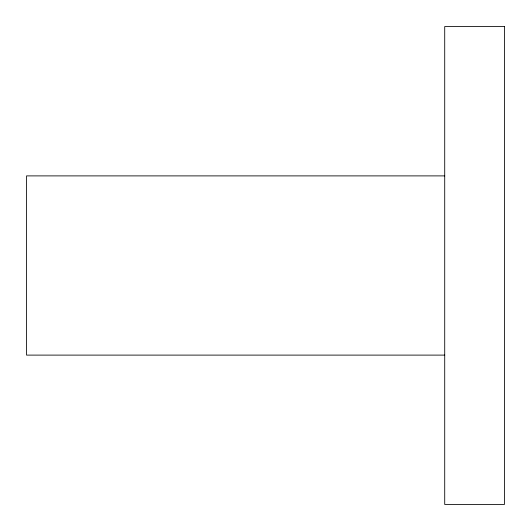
<?xml version="1.0" encoding="UTF-8"?>
<svg xmlns="http://www.w3.org/2000/svg" width="531" height="531" viewBox="0 0 531 531"><rect width="100%" height="100%" fill="white"/><g stroke="black" fill="none" stroke-linecap="round" stroke-linejoin="round"><path stroke-width="0.8" d="M444.712 175.894L26.55 175.894L26.55 355.106L444.712 355.106M504.45 26.55L444.712 26.55L444.712 504.45L504.45 504.45L504.45 26.55"/></g></svg>
